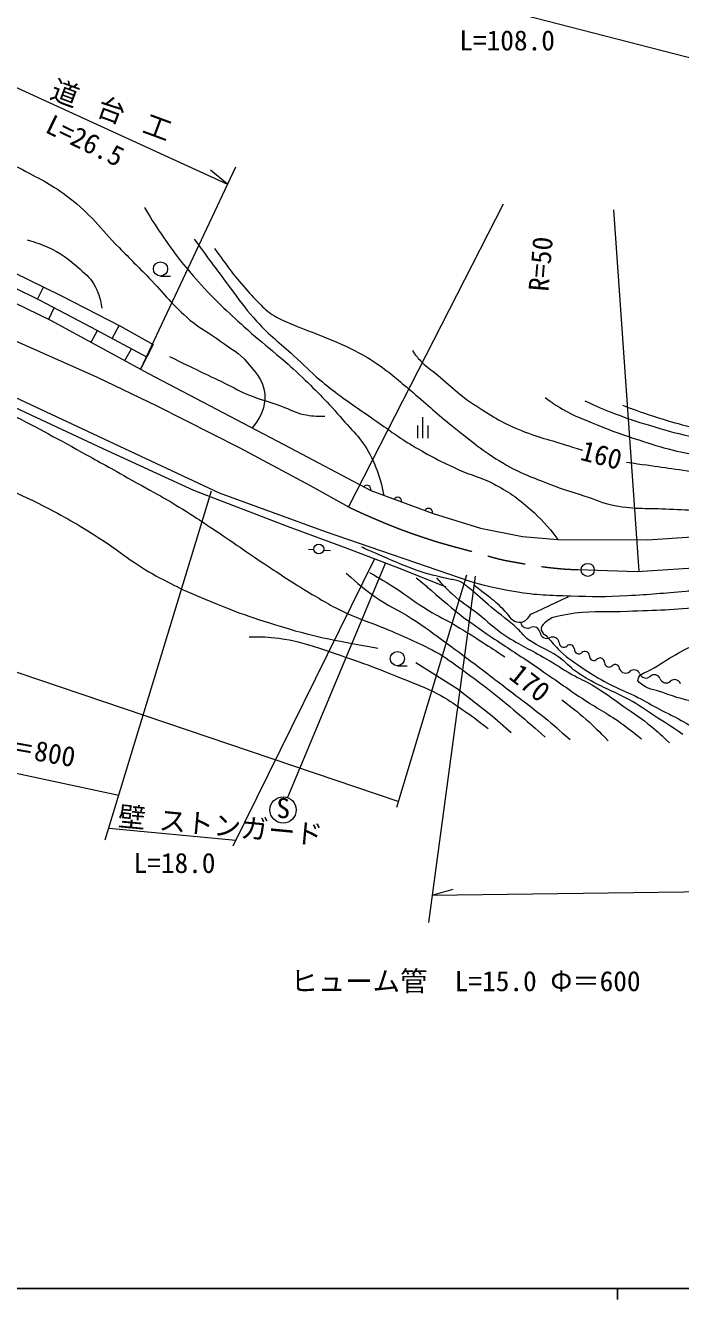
# Model space of a CAD drawing. Units: millimetres, scale not verified. Extents: x 40000 to 680000, y 20000 to 380000.
# Drawn here: x 113931 to 173760, y 204000 to 320358 of the extents above; entities that cross this region are included whole.
import ezdxf
from ezdxf.enums import TextEntityAlignment as Align

# ---------------------------------------------------------------- set-up
doc = ezdxf.new("R2010")
doc.units = ezdxf.units.MM
doc.header["$LTSCALE"] = 1000
doc.linetypes.add('CHAIN', pattern=[18.5, 12, -1.5, 3.5, -1.5])
for name, color, linetype, lineweight in [('M-BGD', 7, 'Continuous', 13), ('M-BMK', 2, 'CHAIN', 13), ('M-STR-HTXT', 7, 'Continuous', 13), ('M-TTL-BAND', 7, 'Continuous', 25)]:
    doc.layers.add(name, color=color, linetype=linetype, lineweight=lineweight)
doc.styles.add('ＭＳ ゴシック', font='')
doc.styles.get('ＭＳ ゴシック').set_extended_font_data('MS Gothic')

msp = doc.modelspace()

# ---------------------------------------------------------------- linework, layer by layer
at = {"layer": 'M-BGD'}
for p, q in [((126262, 297472), (127169, 297472)), ((115030, 295348), (115579, 296468)), ((116049, 293545), (116541, 294565)), ((119924, 291437), (120502, 292493)), ((121844, 291775), (122480, 292963)), ((125602, 291220), (124444, 288964)), ((123015, 289746), (123609, 290831)), ((150200, 284574), (150200, 282661)), ((149728, 283818), (149728, 282661)), ((150672, 283818), (150672, 282661)), ((139790, 272539), (140276, 272507)), ((141164, 272449), (141784, 272408)), ((146807, 271273), (137861, 249846)), ((147900, 261886), (148807, 261886))]:
    msp.add_line(p, q, dxfattribs=at)
for points in [[(73640, 309110), (80704, 305822), (86016, 303844), (92014, 301896), (101283, 299450), (105552, 298048), (112887, 295071), (116229, 293459), (125155, 288575), (137540, 282084), (145462, 277878), (151155, 275795), (155486, 274456), (159318, 273692), (162559, 273427), (170737, 273396), (189763, 274650), (203377, 275391)], [(101602, 302012), (108524, 299589), (112871, 297797), (117155, 295694), (122623, 292890), (125602, 291220)], [(125016, 290078), (119957, 292784), (115206, 295261), (112854, 296414), (110283, 297660), (107666, 298533), (105033, 299483), (103133, 300262), (101190, 300944)], [(96225, 293478), (96439, 293365), (109182, 287242), (120991, 281712), (129279, 277926), (137847, 274639), (143268, 272614), (148160, 270760), (152335, 269078)], [(154644, 269554), (141349, 274107), (131667, 277649), (97091, 293822)], [(149575, 262189), (153346, 259813), (156555, 257321), (158284, 255794)]]:
    msp.add_lwpolyline(points, dxfattribs=at)
for centre, radius in [((126262, 298120), 648), ((140724, 272545), 450), ((165282, 270634), 600), ((147900, 262534), 648), ((137460, 248715), 1200)]:
    msp.add_circle(centre, radius, dxfattribs=at)
for centre, radius, start, end in [((145122, 277997), 366, 343.24939, 142.47167), ((147922, 276908), 366, 350.29489, 149.51718), ((150745, 275891), 366, 350.72335, 149.94564), ((159782, 265928), 617, 188.73227, 295.69802), ((160318, 264816), 617, 8.73227, 115.69802), ((161538, 265003), 617, 188.73227, 295.69802), ((162074, 263890), 617, 8.73227, 115.69802), ((163092, 263978), 408, 179.19262, 313.65055), ((163655, 263388), 408, 359.19262, 133.65055), ((164470, 263377), 408, 179.19262, 313.65055), ((165033, 262786), 408, 359.19262, 133.65055), ((165849, 262775), 408, 179.19262, 313.65055), ((166412, 262185), 408, 359.19262, 133.65055), ((167228, 262173), 408, 179.19262, 313.65055), ((167791, 261583), 408, 359.19262, 133.65055), ((168739, 261786), 579, 201.17023, 311.89294), ((169512, 260924), 579, 21.17023, 131.89294), ((170593, 261342), 579, 201.17023, 311.89294), ((171366, 260480), 579, 21.17023, 131.89294), ((172447, 260898), 579, 201.17023, 311.89294), ((173220, 260036), 579, 21.17023, 131.89294)]:
    msp.add_arc(centre, radius, start, end, dxfattribs=at)
for points, knots in [([(77933, 318477), (78097, 318404), (78141, 318386), (78274, 318328), (79839, 317650), (80728, 317299), (82318, 316680), (83710, 316139), (84550, 315974), (85890, 315315), (88050, 314252), (89116, 313365), (90984, 311848), (91982, 311039), (92299, 310313), (93321, 309535), (94183, 308879), (94679, 308352), (95752, 308203), (97210, 308000), (98065, 308322), (99490, 308694), (100533, 308965), (101034, 309392), (102084, 309629), (103363, 309917), (104119, 310037), (105426, 309932), (107039, 309802), (107935, 309539), (109469, 309021), (111157, 308451), (112073, 308027), (113651, 307198), (115377, 306293), (116376, 305807), (117928, 304628), (119932, 303105), (120711, 301857), (122484, 300071), (123549, 298999), (124138, 298392), (125195, 297314), (126668, 295811), (127343, 294807), (128957, 293458), (129989, 292596), (130709, 292301), (131785, 291495), (132757, 290767), (133439, 290490), (134215, 289555), (135142, 288441), (135895, 287636), (135781, 286191), (135694, 285090), (135318, 284468), (134648, 283600)], [0, 0, 0, 0, 1, 1, 1, 2, 2, 2, 3, 3, 3, 4, 4, 4, 5, 5, 5, 6, 6, 6, 7, 7, 7, 8, 8, 8, 9, 9, 9, 10, 10, 10, 11, 11, 11, 12, 12, 12, 13, 13, 13, 14, 14, 14, 15, 15, 15, 16, 16, 16, 17, 17, 17, 18, 18, 18, 19, 19, 19, 19]), ([(124800, 303729), (125590, 302400), (125840, 302025), (126564, 300971), (127785, 299193), (128550, 298245), (129999, 296648), (131544, 294946), (132529, 294105), (134229, 292559), (135230, 291648), (135847, 291202), (136869, 290316), (137680, 289612), (138147, 289231), (138926, 288493), (140448, 287049), (141289, 286221), (142665, 284637), (143890, 283226), (144760, 282517), (145562, 280828), (146159, 279571), (146337, 278979), (146662, 277439)], [0, 0, 0, 0, 1, 1, 1, 2, 2, 2, 3, 3, 3, 4, 4, 4, 5, 5, 5, 6, 6, 6, 7, 7, 7, 8, 8, 8, 8]), ([(114090, 300768), (114933, 300553), (115221, 300437), (115912, 300138), (117199, 299580), (117824, 299042), (118888, 298128), (119539, 297569), (119921, 297221), (120321, 296461), (120688, 295764), (120760, 295389), (120897, 294530)], [0, 0, 0, 0, 1, 1, 1, 2, 2, 2, 3, 3, 3, 4, 4, 4, 4]), ([(131189, 299995), (132418, 298314), (132742, 297816), (133869, 296527), (134415, 295902), (134711, 295542), (135302, 294958), (135725, 294540), (135961, 294294), (136455, 293961), (137030, 293574), (137411, 293452), (138044, 293167), (139074, 292701), (139695, 292543), (140739, 292107), (142021, 291572), (142754, 291300), (143995, 290674), (144921, 290207), (145418, 289897), (146269, 289303), (147530, 288423), (148149, 287811), (149330, 286826), (150748, 285645), (151479, 284907), (152929, 283765), (154695, 282375), (155642, 281516), (157579, 280377), (159167, 279443), (160167, 279118), (161879, 278437), (163051, 277971), (163741, 277800), (164940, 277409), (166032, 277053), (166615, 276730), (167744, 276521), (169678, 276162), (170805, 276301), (172768, 276194), (174794, 276083), (175932, 276091), (177956, 275960), (178934, 275897), (179490, 275910), (180456, 275750), (181370, 275598), (181924, 275611), (182770, 275236), (183580, 274876), (183897, 274605), (184639, 273951)], [0, 0, 0, 0, 1, 1, 1, 2, 2, 2, 3, 3, 3, 4, 4, 4, 5, 5, 5, 6, 6, 6, 7, 7, 7, 8, 8, 8, 9, 9, 9, 10, 10, 10, 11, 11, 11, 12, 12, 12, 13, 13, 13, 14, 14, 14, 15, 15, 15, 16, 16, 16, 17, 17, 17, 18, 18, 18, 18]), ([(132834, 296113), (133801, 294779), (134119, 294378), (135042, 293352), (136254, 292005), (137114, 291429), (138443, 290197), (139373, 289334), (139859, 288810), (140826, 287989), (141450, 287459), (141814, 287178), (142473, 286692), (143834, 285688), (144621, 285160), (146014, 284203), (147281, 283332), (147947, 282772), (149274, 281995), (150885, 281051), (151814, 280559), (153515, 279787), (154712, 279243), (155468, 279131), (156634, 278525), (158067, 277780), (158827, 277248), (160034, 276176), (161125, 275209), (161500, 274759), (162559, 273427)], [0, 0, 0, 0, 1, 1, 1, 2, 2, 2, 3, 3, 3, 4, 4, 4, 5, 5, 5, 6, 6, 6, 7, 7, 7, 8, 8, 8, 9, 9, 9, 10, 10, 10, 10]), ([(127084, 290116), (129567, 288921), (130189, 288623), (132178, 287662), (133009, 287261), (133446, 286972), (134305, 286634), (135465, 286177), (136145, 286002), (137319, 285582), (138116, 285297), (138524, 285007), (139352, 284835), (140087, 284681), (140402, 284671), (141268, 284671)], [0, 0, 0, 0, 1, 1, 1, 2, 2, 2, 3, 3, 3, 4, 4, 4, 5, 5, 5, 5]), ([(149270, 290665), (149583, 290210), (149698, 290065), (150018, 289720), (150466, 289235), (150806, 289057), (151316, 288640), (152800, 287427), (153527, 286600), (155146, 285576), (156682, 284604), (157545, 284024), (159235, 283356), (161010, 282655), (162074, 282459), (163886, 281860), (164241, 281743), (164354, 281706), (164795, 281558)], [0, 0, 0, 0, 1, 1, 1, 2, 2, 2, 3, 3, 3, 4, 4, 4, 5, 5, 5, 6, 6, 6, 6]), ([(105854, 288036), (108880, 286665), (109692, 286290), (112111, 285086), (114887, 283706), (116405, 282857), (119121, 281363), (120900, 280385), (121469, 280069), (123655, 278824)], [0, 0, 0, 0, 1, 1, 1, 2, 2, 2, 3, 3, 3, 3]), ([(161388, 286379), (162094, 285856), (162331, 285710), (162966, 285330), (164132, 284634), (164878, 284414), (166134, 283897), (167603, 283293), (168445, 282998), (169956, 282506), (171168, 282111), (171843, 281867), (173082, 281571), (174980, 281117), (176077, 281020), (177995, 280657), (180053, 280267), (181202, 280022), (183263, 279644), (185131, 279302), (186183, 279139), (188053, 278803), (190173, 278422), (191351, 278157), (193475, 277798), (194996, 277541), (195863, 277485), (197377, 277191), (199284, 276820), (200345, 276529), (202167, 275859), (202643, 275684), (202812, 275630), (203377, 275391)], [0, 0, 0, 0, 1, 1, 1, 2, 2, 2, 3, 3, 3, 4, 4, 4, 5, 5, 5, 6, 6, 6, 7, 7, 7, 8, 8, 8, 9, 9, 9, 10, 10, 10, 11, 11, 11, 11]), ([(165012, 286085), (166281, 285505), (166640, 285347), (167708, 284932), (168942, 284453), (169651, 284230), (170917, 283842), (172334, 283408), (173134, 283179), (174578, 282845), (175897, 282539), (176644, 282402), (177974, 282144), (180893, 281576), (182540, 281318), (185463, 280769), (188348, 280227), (189959, 279900), (192840, 279336), (195969, 278722), (197717, 278353), (200847, 277743), (201510, 277613), (201894, 277593), (202545, 277416), (203957, 277031), (204458, 276585), (205861, 275671)], [0, 0, 0, 0, 1, 1, 1, 2, 2, 2, 3, 3, 3, 4, 4, 4, 5, 5, 5, 6, 6, 6, 7, 7, 7, 8, 8, 8, 9, 9, 9, 9]), ([(168456, 285668), (170269, 285006), (170769, 284816), (172281, 284362), (173558, 283979), (174285, 283807), (175576, 283474), (176732, 283177), (177387, 283042), (178544, 282750), (179761, 282443), (180430, 282219), (181652, 281932), (182528, 281727), (183023, 281611), (183918, 281512), (184091, 281492), (184195, 281442), (184362, 281488), (184764, 281598), (184955, 281765), (185297, 282002), (185843, 282382), (185903, 282887), (186466, 283241), (187345, 283794), (187898, 284075), (188919, 284269), (190239, 284520), (191014, 284519), (192354, 284433), (194026, 284324), (194947, 284100), (196599, 283825), (198945, 283435), (200254, 283189), (202582, 282703), (204723, 282257), (205890, 281859), (208034, 281426), (210115, 281005), (211295, 280842), (213393, 280522), (215493, 280203), (216674, 280055), (218783, 279806), (221669, 279465), (223285, 279251), (226183, 279042), (229056, 278836), (230671, 278733), (233552, 278746), (235590, 278756), (236726, 278948), (238763, 279027), (240542, 279096), (241542, 279064), (243320, 279167), (244033, 279208), (244428, 279306), (245142, 279307), (246948, 279310), (247701, 278865), (249617, 278151)], [0, 0, 0, 0, 1, 1, 1, 2, 2, 2, 3, 3, 3, 4, 4, 4, 5, 5, 5, 6, 6, 6, 7, 7, 7, 8, 8, 8, 9, 9, 9, 10, 10, 10, 11, 11, 11, 12, 12, 12, 13, 13, 13, 14, 14, 14, 15, 15, 15, 16, 16, 16, 17, 17, 17, 18, 18, 18, 19, 19, 19, 20, 20, 20, 21, 21, 21, 21]), ([(168841, 280482), (171741, 280064), (172477, 279955), (174811, 279640), (176526, 279409), (177491, 279311), (179204, 279064), (181345, 278755), (182538, 278538), (184672, 278184), (186628, 277859), (187710, 277596), (189673, 277319), (191993, 276992), (193307, 276933), (195632, 276642), (197670, 276386), (198321, 276297), (200843, 275940)], [0, 0, 0, 0, 1, 1, 1, 2, 2, 2, 3, 3, 3, 4, 4, 4, 5, 5, 5, 6, 6, 6, 6]), ([(107854, 279728), (111783, 278235), (113006, 277839), (116103, 276199), (118229, 275073), (118985, 274636), (121407, 273068)], [0, 0, 0, 0, 1, 1, 1, 2, 2, 2, 2]), ([(123655, 278824), (126244, 277390), (126971, 277030), (129006, 275731), (129828, 275207), (130281, 274901), (131094, 274360), (132815, 273215), (133746, 272525), (135471, 271385), (137085, 270319), (137974, 269695), (139631, 268698), (140999, 267874), (141761, 267393), (143206, 266711), (144547, 266079), (145369, 265888), (146735, 265309), (148577, 264528), (149619, 264102), (151385, 263159), (152407, 262614), (152899, 262170), (153844, 261498), (156030, 259944), (157193, 258985), (159236, 257247), (160094, 256518), (160381, 256280), (161410, 255355)], [0, 0, 0, 0, 1, 1, 1, 2, 2, 2, 3, 3, 3, 4, 4, 4, 5, 5, 5, 6, 6, 6, 7, 7, 7, 8, 8, 8, 9, 9, 9, 10, 10, 10, 10]), ([(121407, 273068), (123753, 271398), (124430, 270825), (126560, 269714), (127543, 269202), (127897, 269012), (129119, 268488)], [0, 0, 0, 0, 1, 1, 1, 2, 2, 2, 2]), ([(173975, 255610), (172698, 256455), (172372, 256673), (171334, 257339), (170444, 257911), (169973, 258280), (169044, 258788), (167630, 259562), (166758, 259844), (165352, 260634), (164800, 260944), (164506, 261147), (163997, 261522), (163402, 261960), (163159, 262323), (162548, 262737), (161556, 263409), (160867, 263572), (159884, 264256), (159428, 264573), (159294, 264893), (158879, 265261), (157968, 266070), (157407, 266465), (156472, 267247), (155683, 267908), (155270, 268315), (154463, 268953), (154135, 269212), (153979, 269412), (153598, 269584), (153206, 269761), (152940, 269714), (152523, 269818), (151412, 270095), (150772, 270201), (149696, 270589), (147675, 271317), (145075, 272526), (144625, 272715), (144625, 272715), (144625, 272715), (144625, 272715)], [0, 0, 0, 0, 1, 1, 1, 2, 2, 2, 3, 3, 3, 4, 4, 4, 5, 5, 5, 6, 6, 6, 7, 7, 7, 8, 8, 8, 9, 9, 9, 10, 10, 10, 11, 11, 11, 12, 12, 12, 13, 13, 13, 14, 14, 14, 14]), ([(143234, 270323), (144414, 269272), (144787, 268954), (145867, 268188), (147102, 267313), (147930, 267033), (149201, 266210), (150465, 265392), (151127, 264866), (152346, 263981), (153557, 263102), (154221, 262592), (155417, 261692), (156829, 260630), (157614, 260027), (159015, 258950), (159913, 258261), (160428, 257889), (161305, 257174), (162252, 256403), (162554, 256131), (163673, 255134)], [0, 0, 0, 0, 1, 1, 1, 2, 2, 2, 3, 3, 3, 4, 4, 4, 5, 5, 5, 6, 6, 6, 7, 7, 7, 7]), ([(145361, 270402), (146494, 269738), (146796, 269554), (147698, 268984), (148895, 268227), (149496, 267696), (150705, 266959), (151686, 266360), (152286, 266112), (153275, 265525), (154237, 264955), (154765, 264619), (155705, 264014), (156496, 263506), (156749, 263339), (157715, 262690)], [0, 0, 0, 0, 1, 1, 1, 2, 2, 2, 3, 3, 3, 4, 4, 4, 5, 5, 5, 5]), ([(149625, 269924), (150300, 269350), (150472, 269206), (151016, 268747), (152158, 267786), (152757, 267196), (153952, 266303), (155033, 265495), (155669, 265084), (156784, 264323), (158183, 263368), (158992, 262872), (160395, 261923), (162112, 260760), (163038, 260056), (164765, 258908), (166125, 258004), (166970, 257623), (168293, 256665), (169048, 256119), (169308, 255928), (170187, 255215)], [0, 0, 0, 0, 1, 1, 1, 2, 2, 2, 3, 3, 3, 4, 4, 4, 5, 5, 5, 6, 6, 6, 7, 7, 7, 7]), ([(151470, 269903), (152101, 269195), (152308, 268987), (152893, 268449), (153730, 267679), (154314, 267386), (155209, 266683), (156210, 265896), (156694, 265350), (157753, 264643), (159149, 263711), (160045, 263374), (161492, 262524), (162420, 261979), (162909, 261622), (163844, 261091), (164561, 260684), (164999, 260524), (165709, 260104), (166853, 259427), (167445, 258967), (168533, 258204), (169562, 257482), (170167, 257111), (171130, 256303), (171783, 255754), (172008, 255555), (172750, 254839)], [0, 0, 0, 0, 1, 1, 1, 2, 2, 2, 3, 3, 3, 4, 4, 4, 5, 5, 5, 6, 6, 6, 7, 7, 7, 8, 8, 8, 9, 9, 9, 9]), ([(174982, 268732), (174637, 268701), (174550, 268695), (174273, 268671), (172177, 268495), (171004, 268373), (168903, 268266), (166886, 268164), (165750, 268158), (163731, 268235), (161768, 268310), (160654, 268302), (158715, 268619), (157105, 268883), (156517, 269029), (154644, 269554)], [0, 0, 0, 0, 1, 1, 1, 2, 2, 2, 3, 3, 3, 4, 4, 4, 5, 5, 5, 5]), ([(160029, 266551), (159785, 266204), (159607, 265867), (159172, 265834), (158904, 265815), (158727, 265843), (158502, 265990), (158218, 266177), (158156, 266394), (157926, 266645), (156869, 267794), (156357, 268093), (154884, 269236)], [0, 0, 0, 0, 1, 1, 1, 2, 2, 2, 3, 3, 3, 4, 4, 4, 4]), ([(129119, 268488), (132632, 266996), (133715, 266568), (136760, 265625), (140343, 264515), (141704, 264300), (146123, 263491)], [0, 0, 0, 0, 1, 1, 1, 2, 2, 2, 2]), ([(163487, 268156), (163142, 267995), (160365, 266707), (160029, 266551), (160029, 266551), (160029, 266551), (160029, 266551)], [0, 0, 0, 0, 1, 1, 1, 2, 2, 2, 2]), ([(179028, 267954), (178884, 267936), (178732, 267916), (178570, 267893), (177469, 267732), (176889, 267447), (175789, 267285), (173128, 266894), (171604, 266974), (168919, 266841), (167039, 266748), (165975, 266879), (164105, 266677), (163272, 266588), (162095, 266275), (162002, 266257), (162002, 266257), (162002, 266257), (162002, 266257), (161816, 266040), (160840, 265658), (161044, 265135), (161135, 264901), (161297, 264748), (161488, 264644)], [0, 0, 0, 0, 1, 1, 1, 2, 2, 2, 3, 3, 3, 4, 4, 4, 5, 5, 5, 6, 6, 6, 7, 7, 7, 8, 8, 8, 8]), ([(180487, 256579), (179465, 257167), (179120, 257359), (178181, 257716), (177176, 258099), (176554, 258127), (175517, 258417), (174190, 258788), (173431, 258954), (172137, 259429), (171315, 259731), (170731, 259717), (170065, 260286), (169941, 260392), (169843, 260501), (169878, 260660), (169996, 261200), (170544, 261213), (171015, 261501), (172787, 262588), (173765, 263249), (175673, 264072), (177994, 265073), (179020, 265233), (181905, 265817)], [0, 0, 0, 0, 1, 1, 1, 2, 2, 2, 3, 3, 3, 4, 4, 4, 5, 5, 5, 6, 6, 6, 7, 7, 7, 8, 8, 8, 8]), ([(134375, 264533), (135618, 264538), (136020, 264514), (137065, 264388), (138551, 264208), (139099, 264005), (140793, 263494)], [0, 0, 0, 0, 1, 1, 1, 2, 2, 2, 2]), ([(161488, 264644), (162037, 263956), (162233, 263742), (162773, 263224), (163544, 262484), (164076, 262178), (164964, 261583), (165930, 260937), (166500, 260617), (167529, 260077), (168420, 259611), (168971, 259455), (169866, 258997), (170653, 258594), (171067, 258318), (171850, 257907), (172409, 257613), (172735, 257474), (173294, 257180), (174129, 256739), (174396, 256570), (175391, 255975)], [0, 0, 0, 0, 1, 1, 1, 2, 2, 2, 3, 3, 3, 4, 4, 4, 5, 5, 5, 6, 6, 6, 7, 7, 7, 7]), ([(140793, 263494), (144392, 262238), (145384, 261934), (148254, 260747), (149551, 260211), (150322, 259999), (151557, 259330), (152468, 258836), (152942, 258494), (153800, 257912), (154758, 257262), (155067, 257017), (156183, 256152)], [0, 0, 0, 0, 1, 1, 1, 2, 2, 2, 3, 3, 3, 4, 4, 4, 4]), ([(162918, 258780), (163983, 257968), (164289, 257735), (165115, 257004), (165946, 256268), (166216, 255991), (167156, 255025)], [0, 0, 0, 0, 1, 1, 1, 2, 2, 2, 2])]:
    msp.add_open_spline(points, degree=3, knots=knots, dxfattribs=at)
msp.add_open_spline([(129329, 300849), (131082, 298481), (131082, 298481), (132834, 296113)], degree=3, dxfattribs=at)
at = {"layer": 'M-BMK'}
for points in [[(72721, 307104), (74727, 306302), (81141, 303367), (83758, 302269), (89693, 300236), (92497, 299488), (96003, 298319), (99531, 297151), (103948, 295352), (110631, 292618), (120464, 288234), (125932, 285617), (133523, 281800), (139937, 278350), (143442, 276387)], [(164395, 270661), (169809, 270500), (188974, 271686), (217960, 273594), (239472, 274900), (266685, 276552), (317727, 279566), (338110, 280485), (366837, 281308), (406372, 282540), (433011, 283367), (435887, 283531)]]:
    msp.add_lwpolyline(points, dxfattribs=at)
msp.add_open_spline([(143442, 276387), (144632, 275823), (144962, 275679), (145950, 275256), (147596, 274551), (148537, 274194), (150234, 273621), (151974, 273032), (152978, 272793), (154751, 272312), (156122, 271940), (156875, 271659), (158272, 271408), (160154, 271072), (161213, 270882), (163117, 270723), (163615, 270681), (163896, 270690), (164395, 270661)], degree=3, knots=[0, 0, 0, 0, 1, 1, 1, 2, 2, 2, 3, 3, 3, 4, 4, 4, 5, 5, 5, 6, 6, 6, 6], dxfattribs=at)
at = {"layer": 'M-STR-HTXT'}
for p, q in [((199026, 311081), (113368, 333206)), ((108484, 316805), (132373, 305876)), ((133101, 307429), (124444, 288964)), ((132373, 305876), (130833, 307149)), ((157548, 304045), (143442, 276387)), ((169996, 270511), (167665, 303532)), ((147984, 249479), (59967, 279273)), ((121208, 245995), (130921, 277863)), ((145819, 271647), (132881, 245398)), ((154200, 270147), (147819, 248931)), ((154996, 270070), (150742, 238422)), ((121532, 247056), (133152, 245948)), ((151078, 240924), (222277, 241851)), ((151078, 240924), (153003, 241467))]:
    msp.add_line(p, q, dxfattribs=at)
msp.add_lwpolyline([(97123, 295865), (83068, 258486), (122451, 250072)], dxfattribs=at)
at = {"layer": 'M-TTL-BAND'}
for p, q in [((40000, 205000), (579000, 205000)), ((168000, 205000), (168000, 204000))]:
    msp.add_line(p, q, dxfattribs=at)

# ---------------------------------------------------------------- texts
at = {"layer": 'M-BGD', "style": 'ＭＳ ゴシック'}
for s, rotation, p in [('160', 345.382, (164361, 280177)), ('170', 321.432, (157638, 260347))]:
    msp.add_text(s, height=1833, rotation=rotation, dxfattribs=at).set_placement(p, align=Align.BOTTOM_LEFT)
msp.add_text('S', height=1833, dxfattribs=at).set_placement((137469, 247413), align=Align.BOTTOM_CENTER)
at = {"layer": 'M-STR-HTXT', "style": 'ＭＳ ゴシック'}
for s, p in [('L=108.0', (153559, 317531)), ('L=18.0', (123802, 242406)), ('ヒューム管\u3000L=15.0 Φ＝600', (138141, 231612))]:
    msp.add_text(s, height=1833, dxfattribs=at).set_placement(p, align=Align.BOTTOM_LEFT)
for s, rotation, p in [('L=26.5', 334.219, (115381, 310155)), ('R=50', 85.369, (162245, 295976)), ('ヒューム管\u3000L=10.0Φ＝800', 349.963, (87952, 257430)), ('壁 ストンガード', 354.684, (122278, 246713))]:
    msp.add_text(s, height=1833, rotation=rotation, dxfattribs=at).set_placement(p, align=Align.BOTTOM_LEFT)
at = {"layer": 'M-STR-HTXT', "insert": (116002, 313579), "char_height": 1833, "attachment_point": 7, "rotation": 339.687, "style": 'ＭＳ ゴシック'}
msp.add_mtext('\\T1.8;道台工', dxfattribs=at)

doc.saveas('drawing.dxf')
